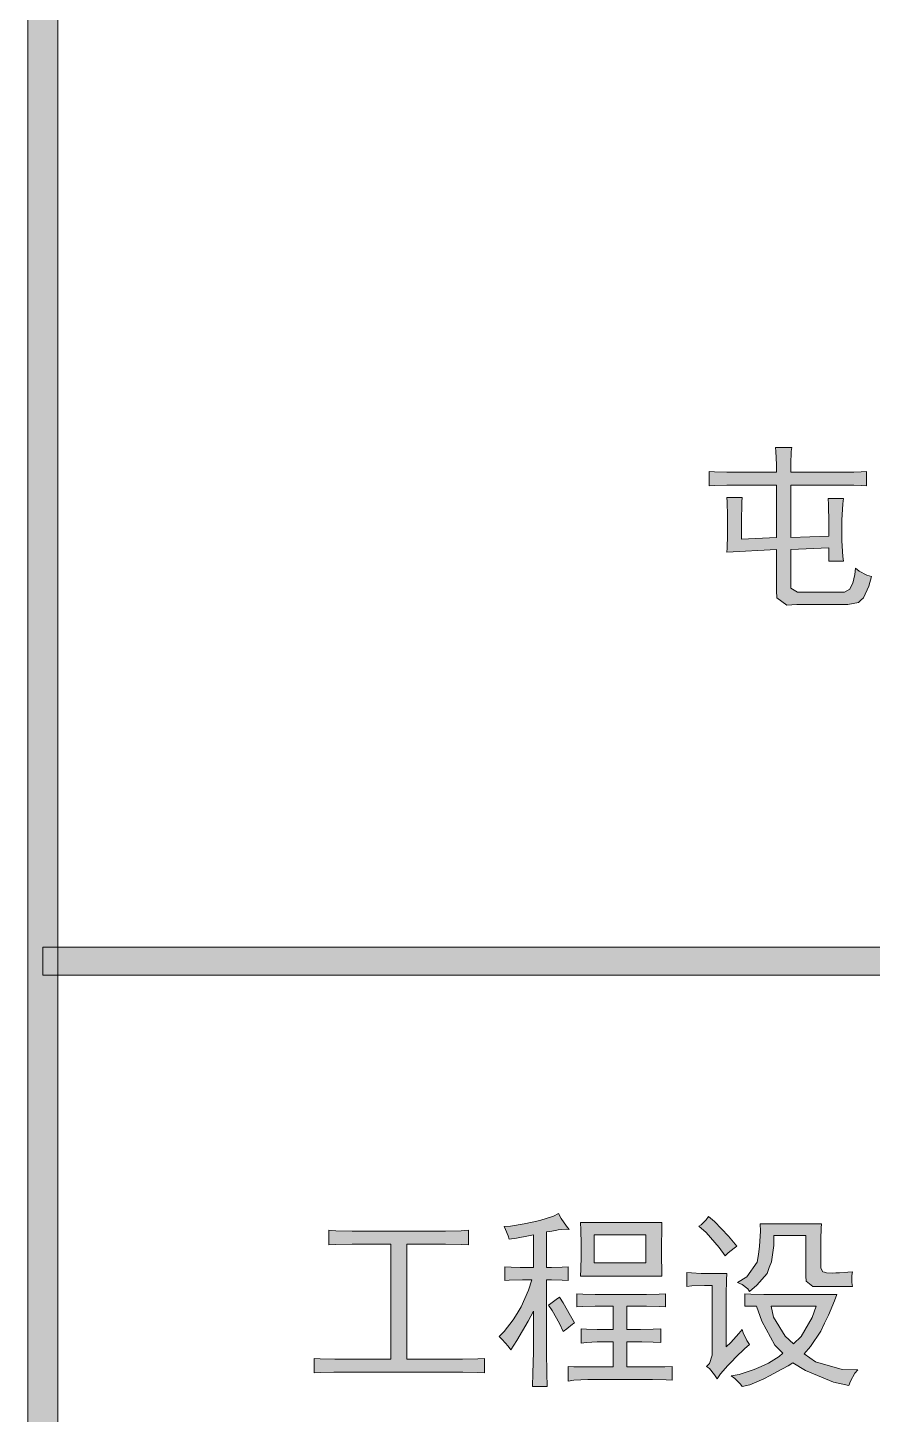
# Model space of a CAD drawing. Header units: millimetres. Extents: x 568 to 57335, y 85 to 28579.
# Drawn here: x 57244.83 to 57264.43, y 28436.57 to 28468.77 of the extents above; entities that cross this region are included whole.
import ezdxf

# ---------------------------------------------------------------- set-up
doc = ezdxf.new("R2010")
doc.units = ezdxf.units.MM

msp = doc.modelspace()

# ---------------------------------------------------------------- hatches: boundary and pattern name
h = msp.add_hatch(color=0)
h.dxf.hatch_style = 2
h.paths.add_polyline_path([(57245.524, 27702.999), (57244.825, 27702.999), (57244.825, 28563.812), (57245.524, 28563.812)])
h = msp.add_hatch(color=0)
h.dxf.hatch_style = 2
h.paths.add_polyline_path([(57262.208, 28458.45), (57262.208, 28458.632), (57262.193, 28458.929), (57262.185, 28459.027), (57262.565, 28459.027), (57262.55, 28458.936), (57262.543, 28458.64), (57262.543, 28458.45), (57263.941, 28458.45), (57264.001, 28458.45), (57264.176, 28458.457), (57264.298, 28458.465), (57264.298, 28458.138), (57264.176, 28458.146), (57264.001, 28458.154), (57263.941, 28458.154), (57262.543, 28458.154), (57262.543, 28456.938), (57263.424, 28456.968), (57263.424, 28457.272), (57263.416, 28457.705), (57263.409, 28457.842), (57263.766, 28457.842), (57263.751, 28457.713), (57263.728, 28457.341), (57263.728, 28457.098), (57263.728, 28456.854), (57263.751, 28456.497), (57263.766, 28456.383), (57263.424, 28456.383), (57263.424, 28456.695), (57262.543, 28456.657), (57262.543, 28455.867), (57262.543, 28455.76), (57262.695, 28455.662), (57262.839, 28455.669), (57263.697, 28455.669), (57263.789, 28455.669), (57263.91, 28455.738), (57263.941, 28455.806), (57263.979, 28455.874), (57264.024, 28456.079), (57264.039, 28456.224), (57264.123, 28456.155), (57264.305, 28456.057), (57264.412, 28456.026), (57264.351, 28455.806), (57264.229, 28455.532), (57264.168, 28455.479), (57264.115, 28455.426), (57263.865, 28455.38), (57263.667, 28455.38), (57262.679, 28455.38), (57262.451, 28455.365), (57262.216, 28455.532), (57262.208, 28455.7), (57262.208, 28456.657), (57261.053, 28456.596), (57261.061, 28456.687), (57261.069, 28456.991), (57261.069, 28457.211), (57261.069, 28457.439), (57261.061, 28457.766), (57261.053, 28457.865), (57261.411, 28457.865), (57261.403, 28457.766), (57261.395, 28457.287), (57261.395, 28456.9), (57262.208, 28456.938), (57262.208, 28458.154), (57261.198, 28458.154), (57261.053, 28458.154), (57260.772, 28458.146), (57260.643, 28458.138), (57260.643, 28458.465), (57260.772, 28458.457), (57261.053, 28458.45), (57261.198, 28458.45)])
h = msp.add_hatch(color=0)
h.dxf.hatch_style = 2
h.paths.add_polyline_path([(57320.223, 28447.418), (57320.223, 28446.773), (57245.175, 28446.773), (57245.175, 28447.418)])
h = msp.add_hatch(color=0)
h.dxf.hatch_style = 2
h.paths.add_polyline_path([(57255.887, 28440.93), (57256.032, 28440.945), (57256.351, 28440.998), (57256.533, 28441.036), (57256.715, 28441.074), (57257.027, 28441.173), (57257.148, 28441.234), (57257.209, 28441.12), (57257.331, 28440.938), (57257.391, 28440.862), (57257.331, 28440.869), (57257.209, 28440.862), (57257.141, 28440.854), (57257.08, 28440.839), (57256.943, 28440.816), (57256.867, 28440.808), (57256.867, 28439.98), (57256.981, 28439.98), (57257.232, 28439.988), (57257.369, 28439.996), (57257.369, 28439.676), (57257.232, 28439.684), (57256.981, 28439.692), (57256.867, 28439.692), (57256.867, 28438.21), (57256.867, 28438.02), (57256.875, 28437.526), (57256.882, 28437.215), (57256.541, 28437.215), (57256.548, 28437.526), (57256.563, 28438.013), (57256.563, 28438.195), (57256.563, 28438.97), (57256.442, 28438.734), (57256.183, 28438.286), (57256.039, 28438.073), (57255.978, 28438.157), (57255.842, 28438.309), (57255.766, 28438.377), (57255.887, 28438.499), (57256.092, 28438.765), (57256.191, 28438.917), (57256.282, 28439.069), (57256.449, 28439.456), (57256.525, 28439.692), (57256.313, 28439.692), (57256.001, 28439.684), (57255.902, 28439.676), (57255.902, 28439.996), (57256.047, 28439.988), (57256.259, 28439.98), (57256.32, 28439.98), (57256.563, 28439.98), (57256.563, 28440.74), (57256.449, 28440.717), (57256.168, 28440.664), (57256.001, 28440.641), (57255.978, 28440.717), (57255.918, 28440.862)])
h = msp.add_hatch(color=0)
h.dxf.hatch_style = 2
h.paths.add_polyline_path([(57260.628, 28441.166), (57260.765, 28441.052), (57261.091, 28440.71), (57261.289, 28440.474), (57261.221, 28440.429), (57261.084, 28440.322), (57261.015, 28440.254), (57260.879, 28440.444), (57260.575, 28440.793), (57260.408, 28440.945), (57260.461, 28440.976), (57260.575, 28441.09)])
h = msp.add_hatch(color=0)
h.dxf.hatch_style = 2
h.paths.add_polyline_path([(57254.314, 28440.824), (57254.52, 28440.824), (57254.884, 28440.831), (57255.059, 28440.846), (57255.059, 28440.505), (57254.884, 28440.512), (57254.52, 28440.52), (57254.314, 28440.52), (57253.623, 28440.52), (57253.623, 28437.853), (57254.717, 28437.853), (57254.915, 28437.853), (57255.272, 28437.861), (57255.431, 28437.868), (57255.431, 28437.534), (57255.272, 28437.542), (57254.922, 28437.549), (57254.732, 28437.549), (57252.119, 28437.549), (57251.929, 28437.549), (57251.61, 28437.542), (57251.473, 28437.534), (57251.473, 28437.868), (57251.617, 28437.861), (57251.952, 28437.853), (57252.134, 28437.853), (57253.251, 28437.853), (57253.251, 28440.52), (57252.575, 28440.52), (57252.354, 28440.52), (57251.974, 28440.512), (57251.815, 28440.505), (57251.815, 28440.846), (57251.974, 28440.831), (57252.354, 28440.824), (57252.575, 28440.824)])
h = msp.add_hatch(color=0)
h.paths.add_polyline_path([(57259.549, 28441.029), (57259.542, 28440.846), (57259.534, 28440.505), (57259.534, 28440.353), (57259.534, 28440.208), (57259.542, 28439.92), (57259.549, 28439.783), (57257.657, 28439.783), (57257.665, 28439.942), (57257.673, 28440.246), (57257.673, 28440.391), (57257.673, 28440.527), (57257.665, 28440.854), (57257.657, 28441.029)])
h.paths.add_polyline_path([(57259.177, 28440.087), (57259.177, 28440.74), (57257.976, 28440.74), (57257.976, 28440.087)])
h = msp.add_hatch(color=0)
h.dxf.hatch_style = 2
h.paths.add_polyline_path([(57263.196, 28439.54), (57263.052, 28439.54), (57262.9, 28439.661), (57262.892, 28439.783), (57262.892, 28440.725), (57262.148, 28440.725), (57262.148, 28440.489), (57262.094, 28440.117), (57262.041, 28439.98), (57261.988, 28439.844), (57261.752, 28439.57), (57261.578, 28439.426), (57261.54, 28439.486), (57261.411, 28439.585), (57261.304, 28439.631), (57261.517, 28439.768), (57261.76, 28440.102), (57261.79, 28440.284), (57261.813, 28440.474), (57261.836, 28440.824), (57261.828, 28440.998), (57263.249, 28440.998), (57263.242, 28440.892), (57263.234, 28440.641), (57263.234, 28440.489), (57263.234, 28440.034), (57263.234, 28439.965), (57263.28, 28439.882), (57263.325, 28439.874), (57263.371, 28439.859), (57263.5, 28439.851), (57263.583, 28439.859), (57263.667, 28439.859), (57263.865, 28439.874), (57263.971, 28439.882), (57263.956, 28439.798), (57263.956, 28439.631), (57263.971, 28439.54)])
h = msp.add_hatch(color=0)
h.dxf.hatch_style = 2
h.paths.add_polyline_path([(57261.053, 28439.844), (57261.046, 28439.692), (57261.038, 28439.357), (57261.038, 28439.167), (57261.038, 28438.142), (57261.145, 28438.24), (57261.335, 28438.446), (57261.411, 28438.544), (57261.433, 28438.461), (57261.517, 28438.286), (57261.578, 28438.195), (57261.464, 28438.089), (57261.266, 28437.899), (57261.167, 28437.8), (57261.076, 28437.709), (57260.909, 28437.511), (57260.833, 28437.397), (57260.772, 28437.488), (57260.651, 28437.633), (57260.582, 28437.686), (57260.651, 28437.754), (57260.712, 28437.944), (57260.712, 28438.073), (57260.712, 28439.562), (57260.537, 28439.562), (57260.241, 28439.555), (57260.127, 28439.54), (57260.127, 28439.866), (57260.233, 28439.859), (57260.461, 28439.844), (57260.582, 28439.844)])
h = msp.add_hatch(color=0)
h.dxf.hatch_style = 2
h.paths.add_polyline_path([(57257.171, 28439.289), (57257.255, 28439.16), (57257.429, 28438.863), (57257.521, 28438.696), (57257.475, 28438.666), (57257.338, 28438.56), (57257.255, 28438.499), (57257.171, 28438.681), (57256.996, 28438.985), (57256.913, 28439.107), (57256.966, 28439.145), (57257.095, 28439.236)])
h = msp.add_hatch(color=0)
h.dxf.hatch_style = 2
h.paths.add_polyline_path([(57259.063, 28439.357), (57259.192, 28439.357), (57259.481, 28439.365), (57259.633, 28439.373), (57259.633, 28439.069), (57259.481, 28439.076), (57259.192, 28439.084), (57259.063, 28439.084), (57258.736, 28439.084), (57258.736, 28438.544), (57258.926, 28438.544), (57259.048, 28438.544), (57259.344, 28438.552), (57259.519, 28438.56), (57259.519, 28438.24), (57259.344, 28438.248), (57259.078, 28438.256), (57258.972, 28438.256), (57258.736, 28438.256), (57258.736, 28437.671), (57259.146, 28437.671), (57259.298, 28437.671), (57259.618, 28437.678), (57259.785, 28437.686), (57259.785, 28437.367), (57259.648, 28437.374), (57259.329, 28437.382), (57259.146, 28437.382), (57258.014, 28437.382), (57257.825, 28437.382), (57257.505, 28437.367), (57257.369, 28437.344), (57257.369, 28437.686), (57257.505, 28437.678), (57257.825, 28437.671), (57258.014, 28437.671), (57258.417, 28437.671), (57258.417, 28438.256), (57258.182, 28438.256), (57258.045, 28438.256), (57257.794, 28438.24), (57257.673, 28438.225), (57257.673, 28438.56), (57257.794, 28438.552), (57258.045, 28438.544), (57258.182, 28438.544), (57258.417, 28438.544), (57258.417, 28439.084), (57258.151, 28439.084), (57257.999, 28439.084), (57257.711, 28439.076), (57257.574, 28439.069), (57257.574, 28439.373), (57257.711, 28439.365), (57257.999, 28439.357), (57258.151, 28439.357)])
h = msp.add_hatch(color=0)
h.paths.add_polyline_path([(57261.471, 28439.373), (57261.608, 28439.365), (57261.912, 28439.357), (57262.087, 28439.357), (57263.606, 28439.357), (57263.553, 28439.205), (57263.416, 28438.871), (57263.325, 28438.689), (57263.234, 28438.506), (57262.998, 28438.149), (57262.846, 28437.975), (57263.112, 28437.792), (57263.735, 28437.61), (57264.092, 28437.602), (57264.024, 28437.526), (57263.925, 28437.344), (57263.887, 28437.245), (57263.53, 28437.321), (57262.877, 28437.587), (57262.588, 28437.769), (57262.482, 28437.701), (57262.216, 28437.557), (57262.064, 28437.473), (57261.912, 28437.397), (57261.585, 28437.26), (57261.411, 28437.215), (57261.373, 28437.276), (57261.243, 28437.405), (57261.152, 28437.466), (57261.342, 28437.496), (57261.692, 28437.61), (57261.851, 28437.686), (57262.018, 28437.762), (57262.269, 28437.914), (57262.353, 28437.99), (57262.17, 28438.18), (57261.866, 28438.734), (57261.745, 28439.084), (57261.471, 28439.084)])
h.paths.add_polyline_path([(57262.603, 28438.21), (57262.778, 28438.377), (57263.036, 28438.818), (57263.128, 28439.084), (57262.087, 28439.084), (57262.14, 28438.826), (57262.406, 28438.385)])

# ---------------------------------------------------------------- linework, layer by layer
at = {"color": 0, "lineweight": 0}
for points in [[(57245.524, 27702.999), (57244.825, 27702.999), (57244.825, 28563.812), (57245.524, 28563.812)], [(57262.208, 28458.45), (57262.208, 28458.632), (57262.193, 28458.929), (57262.185, 28459.027), (57262.565, 28459.027), (57262.55, 28458.936), (57262.543, 28458.64), (57262.543, 28458.45), (57263.941, 28458.45), (57264.001, 28458.45), (57264.176, 28458.457), (57264.298, 28458.465), (57264.298, 28458.138), (57264.176, 28458.146), (57264.001, 28458.154), (57263.941, 28458.154), (57262.543, 28458.154), (57262.543, 28456.938), (57263.424, 28456.968), (57263.424, 28457.272), (57263.416, 28457.705), (57263.409, 28457.842), (57263.766, 28457.842), (57263.751, 28457.713), (57263.728, 28457.341), (57263.728, 28457.098), (57263.728, 28456.854), (57263.751, 28456.497), (57263.766, 28456.383), (57263.424, 28456.383), (57263.424, 28456.695), (57262.543, 28456.657), (57262.543, 28455.867), (57262.543, 28455.76), (57262.695, 28455.662), (57262.839, 28455.669), (57263.697, 28455.669), (57263.789, 28455.669), (57263.91, 28455.738), (57263.941, 28455.806), (57263.979, 28455.874), (57264.024, 28456.079), (57264.039, 28456.224), (57264.123, 28456.155), (57264.305, 28456.057), (57264.412, 28456.026), (57264.351, 28455.806), (57264.229, 28455.532), (57264.168, 28455.479), (57264.115, 28455.426), (57263.865, 28455.38), (57263.667, 28455.38), (57262.679, 28455.38), (57262.451, 28455.365), (57262.216, 28455.532), (57262.208, 28455.7), (57262.208, 28456.657), (57261.053, 28456.596), (57261.061, 28456.687), (57261.069, 28456.991), (57261.069, 28457.211), (57261.069, 28457.439), (57261.061, 28457.766), (57261.053, 28457.865), (57261.411, 28457.865), (57261.403, 28457.766), (57261.395, 28457.287), (57261.395, 28456.9), (57262.208, 28456.938), (57262.208, 28458.154), (57261.198, 28458.154), (57261.053, 28458.154), (57260.772, 28458.146), (57260.643, 28458.138), (57260.643, 28458.465), (57260.772, 28458.457), (57261.053, 28458.45), (57261.198, 28458.45)], [(57320.223, 28447.418), (57320.223, 28446.773), (57245.175, 28446.773), (57245.175, 28447.418)], [(57255.887, 28440.93), (57256.032, 28440.945), (57256.351, 28440.998), (57256.533, 28441.036), (57256.715, 28441.074), (57257.027, 28441.173), (57257.148, 28441.234), (57257.209, 28441.12), (57257.331, 28440.938), (57257.391, 28440.862), (57257.331, 28440.869), (57257.209, 28440.862), (57257.141, 28440.854), (57257.08, 28440.839), (57256.943, 28440.816), (57256.867, 28440.808), (57256.867, 28439.98), (57256.981, 28439.98), (57257.232, 28439.988), (57257.369, 28439.996), (57257.369, 28439.676), (57257.232, 28439.684), (57256.981, 28439.692), (57256.867, 28439.692), (57256.867, 28438.21), (57256.867, 28438.02), (57256.875, 28437.526), (57256.882, 28437.215), (57256.541, 28437.215), (57256.548, 28437.526), (57256.563, 28438.013), (57256.563, 28438.195), (57256.563, 28438.97), (57256.442, 28438.734), (57256.183, 28438.286), (57256.039, 28438.073), (57255.978, 28438.157), (57255.842, 28438.309), (57255.766, 28438.377), (57255.887, 28438.499), (57256.092, 28438.765), (57256.191, 28438.917), (57256.282, 28439.069), (57256.449, 28439.456), (57256.525, 28439.692), (57256.313, 28439.692), (57256.001, 28439.684), (57255.902, 28439.676), (57255.902, 28439.996), (57256.047, 28439.988), (57256.259, 28439.98), (57256.32, 28439.98), (57256.563, 28439.98), (57256.563, 28440.74), (57256.449, 28440.717), (57256.168, 28440.664), (57256.001, 28440.641), (57255.978, 28440.717), (57255.918, 28440.862)], [(57260.628, 28441.166), (57260.765, 28441.052), (57261.091, 28440.71), (57261.289, 28440.474), (57261.221, 28440.429), (57261.084, 28440.322), (57261.015, 28440.254), (57260.879, 28440.444), (57260.575, 28440.793), (57260.408, 28440.945), (57260.461, 28440.976), (57260.575, 28441.09)], [(57254.314, 28440.824), (57254.52, 28440.824), (57254.884, 28440.831), (57255.059, 28440.846), (57255.059, 28440.505), (57254.884, 28440.512), (57254.52, 28440.52), (57254.314, 28440.52), (57253.623, 28440.52), (57253.623, 28437.853), (57254.717, 28437.853), (57254.915, 28437.853), (57255.272, 28437.861), (57255.431, 28437.868), (57255.431, 28437.534), (57255.272, 28437.542), (57254.922, 28437.549), (57254.732, 28437.549), (57252.119, 28437.549), (57251.929, 28437.549), (57251.61, 28437.542), (57251.473, 28437.534), (57251.473, 28437.868), (57251.617, 28437.861), (57251.952, 28437.853), (57252.134, 28437.853), (57253.251, 28437.853), (57253.251, 28440.52), (57252.575, 28440.52), (57252.354, 28440.52), (57251.974, 28440.512), (57251.815, 28440.505), (57251.815, 28440.846), (57251.974, 28440.831), (57252.354, 28440.824), (57252.575, 28440.824)], [(57259.549, 28441.029), (57259.542, 28440.846), (57259.534, 28440.505), (57259.534, 28440.353), (57259.534, 28440.208), (57259.542, 28439.92), (57259.549, 28439.783), (57257.657, 28439.783), (57257.665, 28439.942), (57257.673, 28440.246), (57257.673, 28440.391), (57257.673, 28440.527), (57257.665, 28440.854), (57257.657, 28441.029)], [(57263.196, 28439.54), (57263.052, 28439.54), (57262.9, 28439.661), (57262.892, 28439.783), (57262.892, 28440.725), (57262.148, 28440.725), (57262.148, 28440.489), (57262.094, 28440.117), (57262.041, 28439.98), (57261.988, 28439.844), (57261.752, 28439.57), (57261.578, 28439.426), (57261.54, 28439.486), (57261.411, 28439.585), (57261.304, 28439.631), (57261.517, 28439.768), (57261.76, 28440.102), (57261.79, 28440.284), (57261.813, 28440.474), (57261.836, 28440.824), (57261.828, 28440.998), (57263.249, 28440.998), (57263.242, 28440.892), (57263.234, 28440.641), (57263.234, 28440.489), (57263.234, 28440.034), (57263.234, 28439.965), (57263.28, 28439.882), (57263.325, 28439.874), (57263.371, 28439.859), (57263.5, 28439.851), (57263.583, 28439.859), (57263.667, 28439.859), (57263.865, 28439.874), (57263.971, 28439.882), (57263.956, 28439.798), (57263.956, 28439.631), (57263.971, 28439.54)], [(57259.177, 28440.087), (57259.177, 28440.74), (57257.976, 28440.74), (57257.976, 28440.087)], [(57261.053, 28439.844), (57261.046, 28439.692), (57261.038, 28439.357), (57261.038, 28439.167), (57261.038, 28438.142), (57261.145, 28438.24), (57261.335, 28438.446), (57261.411, 28438.544), (57261.433, 28438.461), (57261.517, 28438.286), (57261.578, 28438.195), (57261.464, 28438.089), (57261.266, 28437.899), (57261.167, 28437.8), (57261.076, 28437.709), (57260.909, 28437.511), (57260.833, 28437.397), (57260.772, 28437.488), (57260.651, 28437.633), (57260.582, 28437.686), (57260.651, 28437.754), (57260.712, 28437.944), (57260.712, 28438.073), (57260.712, 28439.562), (57260.537, 28439.562), (57260.241, 28439.555), (57260.127, 28439.54), (57260.127, 28439.866), (57260.233, 28439.859), (57260.461, 28439.844), (57260.582, 28439.844)], [(57257.171, 28439.289), (57257.255, 28439.16), (57257.429, 28438.863), (57257.521, 28438.696), (57257.475, 28438.666), (57257.338, 28438.56), (57257.255, 28438.499), (57257.171, 28438.681), (57256.996, 28438.985), (57256.913, 28439.107), (57256.966, 28439.145), (57257.095, 28439.236)], [(57259.063, 28439.357), (57259.192, 28439.357), (57259.481, 28439.365), (57259.633, 28439.373), (57259.633, 28439.069), (57259.481, 28439.076), (57259.192, 28439.084), (57259.063, 28439.084), (57258.736, 28439.084), (57258.736, 28438.544), (57258.926, 28438.544), (57259.048, 28438.544), (57259.344, 28438.552), (57259.519, 28438.56), (57259.519, 28438.24), (57259.344, 28438.248), (57259.078, 28438.256), (57258.972, 28438.256), (57258.736, 28438.256), (57258.736, 28437.671), (57259.146, 28437.671), (57259.298, 28437.671), (57259.618, 28437.678), (57259.785, 28437.686), (57259.785, 28437.367), (57259.648, 28437.374), (57259.329, 28437.382), (57259.146, 28437.382), (57258.014, 28437.382), (57257.825, 28437.382), (57257.505, 28437.367), (57257.369, 28437.344), (57257.369, 28437.686), (57257.505, 28437.678), (57257.825, 28437.671), (57258.014, 28437.671), (57258.417, 28437.671), (57258.417, 28438.256), (57258.182, 28438.256), (57258.045, 28438.256), (57257.794, 28438.24), (57257.673, 28438.225), (57257.673, 28438.56), (57257.794, 28438.552), (57258.045, 28438.544), (57258.182, 28438.544), (57258.417, 28438.544), (57258.417, 28439.084), (57258.151, 28439.084), (57257.999, 28439.084), (57257.711, 28439.076), (57257.574, 28439.069), (57257.574, 28439.373), (57257.711, 28439.365), (57257.999, 28439.357), (57258.151, 28439.357)], [(57261.471, 28439.373), (57261.608, 28439.365), (57261.912, 28439.357), (57262.087, 28439.357), (57263.606, 28439.357), (57263.553, 28439.205), (57263.416, 28438.871), (57263.325, 28438.689), (57263.234, 28438.506), (57262.998, 28438.149), (57262.846, 28437.975), (57263.112, 28437.792), (57263.735, 28437.61), (57264.092, 28437.602), (57264.024, 28437.526), (57263.925, 28437.344), (57263.887, 28437.245), (57263.53, 28437.321), (57262.877, 28437.587), (57262.588, 28437.769), (57262.482, 28437.701), (57262.216, 28437.557), (57262.064, 28437.473), (57261.912, 28437.397), (57261.585, 28437.26), (57261.411, 28437.215), (57261.373, 28437.276), (57261.243, 28437.405), (57261.152, 28437.466), (57261.342, 28437.496), (57261.692, 28437.61), (57261.851, 28437.686), (57262.018, 28437.762), (57262.269, 28437.914), (57262.353, 28437.99), (57262.17, 28438.18), (57261.866, 28438.734), (57261.745, 28439.084), (57261.471, 28439.084)], [(57262.603, 28438.21), (57262.778, 28438.377), (57263.036, 28438.818), (57263.128, 28439.084), (57262.087, 28439.084), (57262.14, 28438.826), (57262.406, 28438.385)]]:
    msp.add_lwpolyline(points, close=True, dxfattribs=at)

doc.saveas('drawing.dxf')
